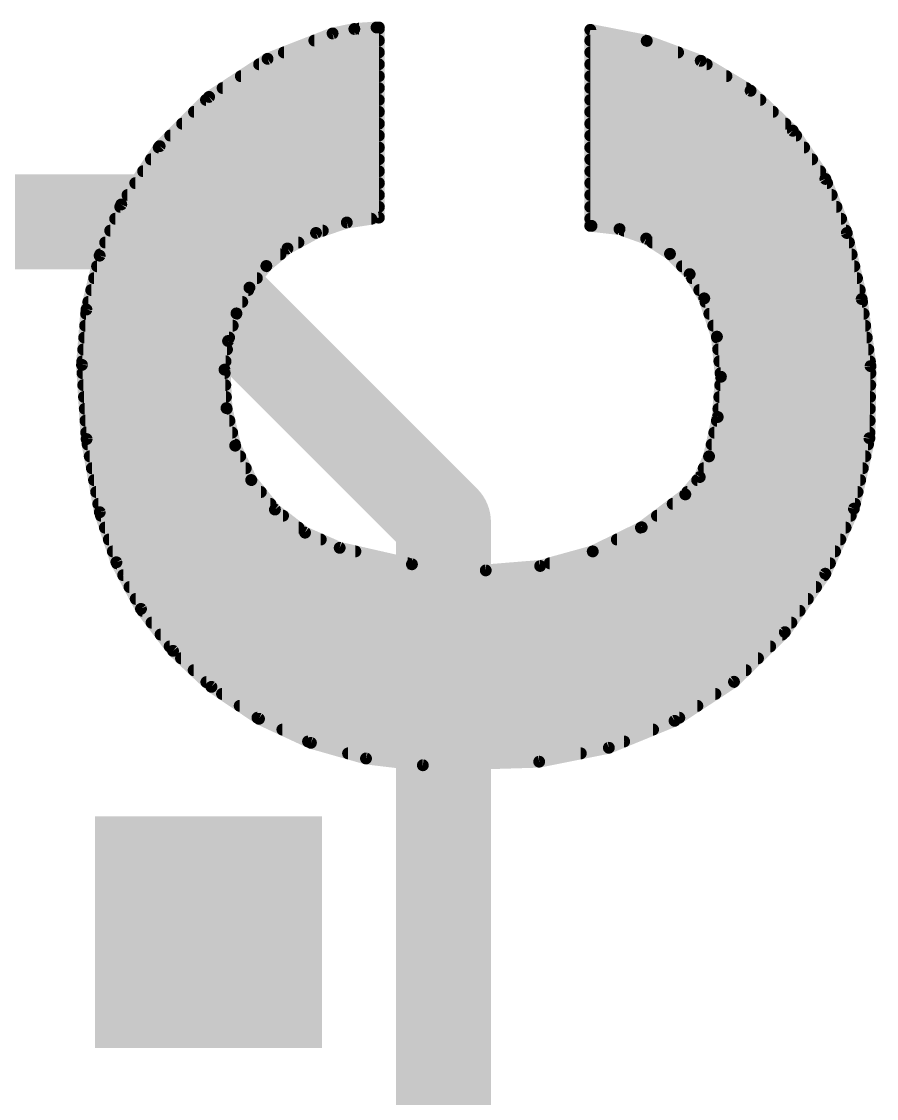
# Model space of a CAD drawing. Extents: x -3.8 to 20.4, y -39.4 to 28.1.
# Drawn here: x 12.218 to 14.046, y 17.906 to 20.208 of the extents above; entities that cross this region are included whole.
import ezdxf

# ---------------------------------------------------------------- set-up
doc = ezdxf.new("R2010")
doc.units = 0
doc.layers.add('1', color=12, linetype='CONTINUOUS')
doc.layers.add('22', color=40, linetype='CONTINUOUS')

# ---------------------------------------------------------------- blocks, each defined once
blk = doc.blocks.new('RECT')
blk.add_solid([(-0.5, -0.5), (0.5, -0.5), (-0.5, 0.5), (0.5, 0.5)])

msp = doc.modelspace()

# ---------------------------------------------------------------- linework, layer by layer
at = {"layer": '1', "const_width": 0.2032}
for points in [[(12.478, 19.78), (11.26, 19.78)], [(12.827, 19.431), (12.478, 19.78)], [(12.954, 19.304), (12.827, 19.431)], [(13.12, 19.138), (12.954, 19.304)], [(13.12, 15.24), (13.12, 19.138)]]:
    msp.add_lwpolyline(points, dxfattribs=at)
at = {"layer": '1', "const_width": 0.1016}
for points in [[(12.5139, 19.8159, 1), (12.4421, 19.7441)], [(12.478, 19.7292, 1), (12.478, 19.8308)], [(12.8629, 19.4669, 1), (12.7911, 19.3951)], [(12.7911, 19.3951, 1), (12.8629, 19.4669)], [(12.9899, 19.3399, 1), (12.9181, 19.2681)], [(12.9181, 19.2681, 1), (12.9899, 19.3399)], [(13.1708, 19.138, 1), (13.0692, 19.138)], [(13.0841, 19.1021, 1), (13.1559, 19.1739)]]:
    msp.add_lwpolyline(points, format="xyb", dxfattribs=at)
at = {"layer": '22', "const_width": 0.0254}
for points in [[(12.8829, 20.1828), (12.7438, 20.1286)], [(12.9295, 20.1923), (12.8829, 20.1828)], [(12.9769, 20.1955), (12.9295, 20.1923)], [(12.9397, 20.193), (12.9819, 20.193)], [(12.9819, 20.1955), (12.9769, 20.1955)], [(12.9819, 19.7891), (12.9819, 20.1955)], [(13.4341, 20.1905), (13.4341, 19.7714)], [(13.5548, 20.1669), (13.4341, 20.1905)], [(12.8439, 20.1676), (12.9819, 20.1676)], [(13.4341, 20.1676), (13.551, 20.1676)], [(13.6703, 20.1244), (13.5548, 20.1669)], [(12.7787, 20.1422), (12.9819, 20.1422)], [(13.4341, 20.1422), (13.6219, 20.1422)], [(12.7438, 20.1286), (12.6187, 20.0471)], [(12.7257, 20.1168), (12.9819, 20.1168)], [(13.4341, 20.1168), (13.683, 20.1168)], [(13.777, 20.0604), (13.6703, 20.1244)], [(12.6867, 20.0914), (12.9819, 20.0914)], [(13.4341, 20.0914), (13.7253, 20.0914)], [(12.6477, 20.066), (12.9819, 20.066)], [(13.4341, 20.066), (13.7676, 20.066)], [(12.6187, 20.0471), (12.5129, 19.9418)], [(13.8673, 19.9748), (13.777, 20.0604)], [(12.6121, 20.0406), (12.9819, 20.0406)], [(13.4341, 20.0406), (13.7978, 20.0406)], [(12.5866, 20.0152), (12.9819, 20.0152)], [(13.4341, 20.0152), (13.8246, 20.0152)], [(12.5611, 19.9898), (12.9819, 19.9898)], [(13.4341, 19.9898), (13.8514, 19.9898)], [(13.9369, 19.8718), (13.8673, 19.9748)], [(12.5356, 19.9644), (12.9819, 19.9644)], [(13.4341, 19.9644), (13.8743, 19.9644)], [(12.5129, 19.9418), (12.4308, 19.8171)], [(12.511, 19.939), (12.9819, 19.939)], [(13.4341, 19.939), (13.8915, 19.939)], [(12.4943, 19.9136), (12.9819, 19.9136)], [(13.4341, 19.9136), (13.9086, 19.9136)], [(12.4776, 19.8882), (12.9819, 19.8882)], [(13.4341, 19.8882), (13.9258, 19.8882)], [(12.4609, 19.8628), (12.9819, 19.8628)], [(13.4341, 19.8628), (13.9405, 19.8628)], [(13.9827, 19.7561), (13.9369, 19.8718)], [(12.4442, 19.8374), (12.9819, 19.8374)], [(13.4341, 19.8374), (13.9505, 19.8374)], [(12.4308, 19.8171), (12.3847, 19.7078)], [(12.4287, 19.812), (12.9819, 19.812)], [(13.4341, 19.812), (13.9606, 19.812)], [(12.9132, 19.7785), (12.9819, 19.7891)], [(12.4179, 19.7866), (12.9656, 19.7866)], [(12.8474, 19.7563), (12.9132, 19.7785)], [(13.4341, 19.7866), (13.9706, 19.7866)], [(13.4341, 19.7714), (13.4366, 19.7714)], [(13.4366, 19.7714), (13.4967, 19.7645)], [(12.4072, 19.7612), (12.8619, 19.7612)], [(12.7864, 19.7231), (12.8474, 19.7563)], [(13.4967, 19.7645), (13.5536, 19.7442)], [(13.506, 19.7612), (13.9807, 19.7612)], [(13.5536, 19.7442), (13.6045, 19.7115)], [(14.0146, 19.615), (13.9827, 19.7561)], [(12.3965, 19.7358), (12.8097, 19.7358)], [(12.7412, 19.6856), (12.7864, 19.7231)], [(13.5667, 19.7358), (13.9873, 19.7358)], [(12.3847, 19.7078), (12.3564, 19.5925)], [(12.3858, 19.7104), (12.7711, 19.7104)], [(13.6045, 19.7115), (13.6467, 19.6682)], [(13.6056, 19.7104), (13.993, 19.7104)], [(12.3791, 19.685), (12.7407, 19.685)], [(12.7051, 19.6393), (12.7412, 19.6856)], [(13.6303, 19.685), (13.9988, 19.685)], [(12.3729, 19.6596), (12.7209, 19.6596)], [(13.6467, 19.6682), (13.6779, 19.6164)], [(13.6518, 19.6596), (14.0045, 19.6596)], [(12.3667, 19.6342), (12.7025, 19.6342)], [(12.6772, 19.5843), (12.7051, 19.6393)], [(13.6672, 19.6342), (14.0103, 19.6342)], [(12.3604, 19.6088), (12.6897, 19.6088)], [(13.6779, 19.6164), (13.7049, 19.5346)], [(13.6804, 19.6088), (14.0154, 19.6088)], [(14.0335, 19.4716), (14.0146, 19.615)], [(12.3564, 19.5925), (12.3469, 19.4742)], [(12.3557, 19.5834), (12.677, 19.5834)], [(12.6593, 19.5252), (12.6772, 19.5843)], [(13.6888, 19.5834), (14.0188, 19.5834)], [(12.3537, 19.558), (12.6692, 19.558)], [(13.6972, 19.558), (14.0221, 19.558)], [(12.3516, 19.5326), (12.6615, 19.5326)], [(12.6517, 19.464), (12.6593, 19.5252)], [(13.7049, 19.5346), (13.7135, 19.4488)], [(13.7051, 19.5326), (14.0255, 19.5326)], [(12.3496, 19.5072), (12.657, 19.5072)], [(13.7077, 19.5072), (14.0288, 19.5072)], [(12.3469, 19.4742), (12.3568, 19.3156)], [(12.3475, 19.4818), (12.6539, 19.4818)], [(13.7102, 19.4818), (14.0322, 19.4818)], [(14.0311, 19.3174), (14.0335, 19.4716)], [(12.348, 19.4564), (12.6521, 19.4564)], [(12.656, 19.3817), (12.6517, 19.464)], [(13.7135, 19.4488), (13.7067, 19.3628)], [(13.7127, 19.4564), (14.0333, 19.4564)], [(12.3496, 19.431), (12.6534, 19.431)], [(13.7121, 19.431), (14.0329, 19.431)], [(12.3512, 19.4056), (12.6547, 19.4056)], [(13.7101, 19.4056), (14.0325, 19.4056)], [(12.3528, 19.3802), (12.6563, 19.3802)], [(12.6746, 19.3015), (12.656, 19.3817)], [(13.7081, 19.3802), (14.0321, 19.3802)], [(12.3543, 19.3548), (12.6622, 19.3548)], [(13.7067, 19.3628), (13.6881, 19.2786)], [(13.7049, 19.3548), (14.0317, 19.3548)], [(12.3559, 19.3294), (12.6681, 19.3294)], [(13.6993, 19.3294), (14.0313, 19.3294)], [(12.3568, 19.3156), (12.385, 19.1592)], [(13.9979, 19.1668), (14.0311, 19.3174)], [(12.3589, 19.304), (12.674, 19.304)], [(12.7089, 19.2281), (12.6746, 19.3015)], [(13.6937, 19.304), (14.0282, 19.304)], [(12.3635, 19.2786), (12.6853, 19.2786)], [(13.6881, 19.2786), (13.6683, 19.2345)], [(13.6881, 19.2786), (14.0226, 19.2786)], [(12.368, 19.2532), (12.6971, 19.2532)], [(13.6767, 19.2532), (14.017, 19.2532)], [(12.3726, 19.2278), (12.7091, 19.2278)], [(12.7596, 19.1649), (12.7089, 19.2281)], [(13.6683, 19.2345), (13.6373, 19.1973)], [(13.6627, 19.2278), (14.0114, 19.2278)], [(12.3772, 19.2024), (12.7295, 19.2024)], [(13.6373, 19.1973), (13.5441, 19.127)], [(13.6416, 19.2024), (14.0058, 19.2024)], [(12.3818, 19.177), (12.7499, 19.177)], [(13.6104, 19.177), (14.0002, 19.177)], [(13.9368, 19.0277), (13.9979, 19.1668)], [(12.385, 19.1592), (12.4204, 19.0522)], [(12.3875, 19.1516), (12.7769, 19.1516)], [(12.8239, 19.1156), (12.7596, 19.1649)], [(13.5767, 19.1516), (13.9912, 19.1516)], [(12.3959, 19.1262), (12.8101, 19.1262)], [(13.5441, 19.127), (13.4394, 19.0754)], [(13.5424, 19.1262), (13.9801, 19.1262)], [(12.4043, 19.1008), (12.8576, 19.1008)], [(12.8981, 19.083), (12.8239, 19.1156)], [(13.4909, 19.1008), (13.9689, 19.1008)], [(12.4128, 19.0754), (12.9316, 19.0754)], [(13.0526, 19.0479), (12.8981, 19.083)], [(13.4394, 19.0754), (13.3269, 19.0443)], [(13.4393, 19.0754), (13.9577, 19.0754)], [(12.4204, 19.0522), (12.4731, 18.9525)], [(12.4216, 19.05), (13.0434, 19.05)], [(13.2105, 19.0348), (13.0526, 19.0479)], [(13.3269, 19.0443), (13.2105, 19.0348)], [(13.3474, 19.05), (13.9466, 19.05)], [(12.435, 19.0246), (13.9346, 19.0246)], [(13.8502, 18.9028), (13.9368, 19.0277)], [(12.4484, 18.9992), (13.917, 18.9992)], [(12.4618, 18.9738), (13.8994, 18.9738)], [(12.4731, 18.9525), (12.5415, 18.8629)], [(12.4762, 18.9484), (13.8818, 18.9484)], [(12.4956, 18.923), (13.8642, 18.923)], [(12.515, 18.8976), (13.8449, 18.8976)], [(13.7414, 18.7967), (13.8502, 18.9028)], [(12.5344, 18.8722), (13.8189, 18.8722)], [(12.5415, 18.8629), (12.6238, 18.7858)], [(12.5587, 18.8468), (13.7928, 18.8468)], [(12.5858, 18.8214), (13.7668, 18.8214)], [(12.6129, 18.796), (13.7404, 18.796)], [(12.6238, 18.7858), (12.7255, 18.7176)], [(13.6144, 18.7133), (13.7414, 18.7967)], [(12.6464, 18.7706), (13.7017, 18.7706)], [(12.6843, 18.7452), (13.6631, 18.7452)], [(12.7222, 18.7198), (13.6244, 18.7198)], [(12.7255, 18.7176), (12.8366, 18.6661)], [(13.4738, 18.6556), (13.6144, 18.7133)], [(12.7755, 18.6944), (13.5684, 18.6944)], [(12.8304, 18.669), (13.5065, 18.669)], [(12.8366, 18.6661), (12.9543, 18.6327)], [(12.916, 18.6436), (13.4138, 18.6436)], [(13.3248, 18.6258), (13.4738, 18.6556)], [(12.9543, 18.6327), (13.0759, 18.6182)], [(13.0759, 18.6182), (13.3248, 18.6258)]]:
    msp.add_lwpolyline(points, dxfattribs=at)
at = {"layer": '22', "const_width": 0.0127}
for points in [[(12.8816, 20.189, 1), (12.8842, 20.1766)], [(12.8852, 20.1769, 1), (12.8806, 20.1887)], [(12.929, 20.1986, 1), (12.9299, 20.186)], [(12.9307, 20.1861, 1), (12.9282, 20.1985)], [(12.9397, 20.1994, 1), (12.9397, 20.1867)], [(12.9769, 20.2019, 1), (12.9769, 20.1892)], [(12.9883, 20.1955, 1), (12.9756, 20.1955)], [(12.9773, 20.1892, 1), (12.9765, 20.2018)], [(12.9819, 20.1892, 1), (12.9819, 20.2019)], [(12.9819, 20.1867, 1), (12.9819, 20.1994)], [(13.4405, 20.1905, 1), (13.4278, 20.1905)], [(13.4353, 20.1967, 1), (13.4329, 20.1843)], [(12.8439, 20.174, 1), (12.8439, 20.1612)], [(12.9819, 20.1612, 1), (12.9819, 20.174)], [(13.4341, 20.174, 1), (13.4341, 20.1612)], [(13.557, 20.1728, 1), (13.5526, 20.1609)], [(13.551, 20.1612, 1), (13.551, 20.174)], [(13.5536, 20.1606, 1), (13.5561, 20.1731)], [(12.7787, 20.1486, 1), (12.7787, 20.1359)], [(12.9819, 20.1359, 1), (12.9819, 20.1486)], [(13.4341, 20.1486, 1), (13.4341, 20.1359)], [(13.6219, 20.1359, 1), (13.6219, 20.1486)], [(12.7257, 20.1232, 1), (12.7257, 20.1105)], [(12.7415, 20.1345, 1), (12.7461, 20.1227)], [(12.7473, 20.1233, 1), (12.7403, 20.1339)], [(12.9819, 20.1105, 1), (12.9819, 20.1232)], [(13.4341, 20.1232, 1), (13.4341, 20.1105)], [(13.6736, 20.1298, 1), (13.667, 20.119)], [(13.6681, 20.1184, 1), (13.6725, 20.1304)], [(13.683, 20.1105, 1), (13.683, 20.1232)], [(12.6867, 20.0978, 1), (12.6867, 20.085)], [(12.9819, 20.085, 1), (12.9819, 20.0978)], [(13.4341, 20.0978, 1), (13.4341, 20.085)], [(13.7253, 20.085, 1), (13.7253, 20.0978)], [(12.6477, 20.0724, 1), (12.6477, 20.0597)], [(12.9819, 20.0597, 1), (12.9819, 20.0724)], [(13.4341, 20.0724, 1), (13.4341, 20.0597)], [(13.7676, 20.0597, 1), (13.7676, 20.0724)], [(12.6152, 20.0524, 1), (12.6222, 20.0418)], [(12.6232, 20.0426, 1), (12.6142, 20.0516)], [(13.7813, 20.065, 1), (13.7726, 20.0558)], [(13.7737, 20.0549, 1), (13.7802, 20.0658)], [(12.6121, 20.047, 1), (12.6121, 20.0343)], [(12.9819, 20.0343, 1), (12.9819, 20.047)], [(13.4341, 20.047, 1), (13.4341, 20.0343)], [(13.7978, 20.0343, 1), (13.7978, 20.047)], [(12.5866, 20.0216, 1), (12.5866, 20.0088)], [(12.9819, 20.0088, 1), (12.9819, 20.0216)], [(13.4341, 20.0216, 1), (13.4341, 20.0088)], [(13.8246, 20.0088, 1), (13.8246, 20.0216)], [(12.5611, 19.9962, 1), (12.5611, 19.9835)], [(12.9819, 19.9835, 1), (12.9819, 19.9962)], [(13.4341, 19.9962, 1), (13.4341, 19.9835)], [(13.8514, 19.9835, 1), (13.8514, 19.9962)], [(13.8725, 19.9784, 1), (13.862, 19.9713)], [(13.8629, 19.9702, 1), (13.8716, 19.9794)], [(12.5356, 19.9708, 1), (12.5356, 19.9581)], [(12.9819, 19.9581, 1), (12.9819, 19.9708)], [(13.4341, 19.9708, 1), (13.4341, 19.9581)], [(13.8743, 19.9581, 1), (13.8743, 19.9708)], [(12.511, 19.9454, 1), (12.511, 19.9326)], [(12.5084, 19.9463, 1), (12.5174, 19.9373)], [(12.5182, 19.9383, 1), (12.5076, 19.9453)], [(12.9819, 19.9326, 1), (12.9819, 19.9454)], [(13.4341, 19.9454, 1), (13.4341, 19.9326)], [(13.8915, 19.9326, 1), (13.8915, 19.9454)], [(12.4943, 19.92, 1), (12.4943, 19.9073)], [(12.9819, 19.9073, 1), (12.9819, 19.92)], [(13.4341, 19.92, 1), (13.4341, 19.9073)], [(13.9086, 19.9073, 1), (13.9086, 19.92)], [(12.4776, 19.8946, 1), (12.4776, 19.8819)], [(12.9819, 19.8819, 1), (12.9819, 19.8946)], [(13.4341, 19.8946, 1), (13.4341, 19.8819)], [(13.9258, 19.8819, 1), (13.9258, 19.8946)], [(12.4609, 19.8692, 1), (12.4609, 19.8564)], [(12.9819, 19.8564, 1), (12.9819, 19.8692)], [(13.4341, 19.8692, 1), (13.4341, 19.8564)], [(13.9428, 19.8741, 1), (13.931, 19.8694)], [(13.9317, 19.8682, 1), (13.9422, 19.8753)], [(13.9405, 19.8564, 1), (13.9405, 19.8692)], [(12.4442, 19.8438, 1), (12.4442, 19.8311)], [(12.9819, 19.8311, 1), (12.9819, 19.8438)], [(13.4341, 19.8438, 1), (13.4341, 19.8311)], [(13.9505, 19.8311, 1), (13.9505, 19.8438)], [(12.4287, 19.8184, 1), (12.4287, 19.8056)], [(12.4255, 19.8206, 1), (12.4361, 19.8136)], [(12.4367, 19.8146, 1), (12.4249, 19.8196)], [(12.9819, 19.8056, 1), (12.9819, 19.8184)], [(13.4341, 19.8184, 1), (13.4341, 19.8056)], [(13.9606, 19.8056, 1), (13.9606, 19.8184)], [(12.9829, 19.7828, 1), (12.9809, 19.7954)], [(12.4179, 19.793, 1), (12.4179, 19.7802)], [(12.9123, 19.7848, 1), (12.9142, 19.7723)], [(12.9153, 19.7725, 1), (12.9112, 19.7846)], [(12.9656, 19.7802, 1), (12.9656, 19.793)], [(12.9756, 19.7891, 1), (12.9883, 19.7891)], [(13.4341, 19.793, 1), (13.4341, 19.7802)], [(13.4341, 19.7778, 1), (13.4341, 19.765)], [(13.4373, 19.7777, 1), (13.4359, 19.7651)], [(13.4366, 19.765, 1), (13.4366, 19.7778)], [(13.9706, 19.7802, 1), (13.9706, 19.793)], [(12.4072, 19.7676, 1), (12.4072, 19.7549)], [(12.8454, 19.7623, 1), (12.8494, 19.7503)], [(12.8504, 19.7507, 1), (12.8444, 19.7619)], [(12.8619, 19.7549, 1), (12.8619, 19.7676)], [(13.4278, 19.7714, 1), (13.4405, 19.7714)], [(13.4988, 19.7705, 1), (13.4945, 19.7585)], [(13.496, 19.7582, 1), (13.4974, 19.7708)], [(13.506, 19.7676, 1), (13.506, 19.7549)], [(13.5571, 19.7496, 1), (13.5502, 19.7389)], [(13.5515, 19.7382, 1), (13.5558, 19.7502)], [(13.9889, 19.7575, 1), (13.9765, 19.7547)], [(13.9768, 19.7538, 1), (13.9886, 19.7584)], [(13.9807, 19.7549, 1), (13.9807, 19.7676)], [(12.3965, 19.7422, 1), (12.3965, 19.7294)], [(12.7834, 19.7287, 1), (12.7894, 19.7175)], [(12.7905, 19.7182, 1), (12.7823, 19.728)], [(12.8097, 19.7294, 1), (12.8097, 19.7422)], [(13.5667, 19.7422, 1), (13.5667, 19.7294)], [(13.9873, 19.7294, 1), (13.9873, 19.7422)], [(12.3788, 19.7102, 1), (12.3905, 19.7053)], [(12.3908, 19.7063, 1), (12.3785, 19.7093)], [(12.3858, 19.7168, 1), (12.3858, 19.704)], [(12.7711, 19.704, 1), (12.7711, 19.7168)], [(13.6091, 19.716, 1), (13.6, 19.7071)], [(13.6056, 19.7168, 1), (13.6056, 19.704)], [(13.6011, 19.7062, 1), (13.6079, 19.7169)], [(13.993, 19.704, 1), (13.993, 19.7168)], [(12.3791, 19.6914, 1), (12.3791, 19.6787)], [(12.7372, 19.6905, 1), (12.7453, 19.6807)], [(12.7462, 19.6817, 1), (12.7362, 19.6895)], [(12.7407, 19.6787, 1), (12.7407, 19.6914)], [(13.6303, 19.6914, 1), (13.6303, 19.6787)], [(13.9988, 19.6787, 1), (13.9988, 19.6914)], [(12.3729, 19.666, 1), (12.3729, 19.6532)], [(12.7209, 19.6532, 1), (12.7209, 19.666)], [(13.6521, 19.6715, 1), (13.6412, 19.6649)], [(13.6421, 19.6638, 1), (13.6512, 19.6726)], [(13.6518, 19.666, 1), (13.6518, 19.6532)], [(14.0045, 19.6532, 1), (14.0045, 19.666)], [(12.3667, 19.6406, 1), (12.3667, 19.6278)], [(12.7001, 19.6432, 1), (12.7101, 19.6354)], [(12.7108, 19.6364, 1), (12.6994, 19.6422)], [(12.7025, 19.6278, 1), (12.7025, 19.6406)], [(13.6672, 19.6406, 1), (13.6672, 19.6278)], [(14.0103, 19.6278, 1), (14.0103, 19.6406)], [(12.3604, 19.6152, 1), (12.3604, 19.6025)], [(12.6897, 19.6025, 1), (12.6897, 19.6152)], [(13.6839, 19.6184, 1), (13.6719, 19.6144)], [(13.6725, 19.6131, 1), (13.6833, 19.6197)], [(13.6804, 19.6152, 1), (13.6804, 19.6025)], [(14.0209, 19.6158, 1), (14.0083, 19.6142)], [(14.0084, 19.6136, 1), (14.0208, 19.6164)], [(14.0154, 19.6025, 1), (14.0154, 19.6152)], [(12.3557, 19.5898, 1), (12.3557, 19.577)], [(12.3628, 19.592, 1), (12.3501, 19.593)], [(12.3503, 19.594, 1), (12.3626, 19.591)], [(12.6833, 19.5824, 1), (12.6712, 19.5861)], [(12.677, 19.577, 1), (12.677, 19.5898)], [(13.6888, 19.5898, 1), (13.6888, 19.577)], [(14.0188, 19.577, 1), (14.0188, 19.5898)], [(12.6716, 19.5871, 1), (12.6829, 19.5814)], [(12.3537, 19.5644, 1), (12.3537, 19.5516)], [(12.6692, 19.5516, 1), (12.6692, 19.5644)], [(13.6972, 19.5644, 1), (13.6972, 19.5516)], [(14.0221, 19.5516, 1), (14.0221, 19.5644)], [(12.3516, 19.539, 1), (12.3516, 19.5263)], [(12.6532, 19.5271, 1), (12.6653, 19.5234)], [(12.6656, 19.5245, 1), (12.653, 19.526)], [(12.6615, 19.5263, 1), (12.6615, 19.539)], [(13.7112, 19.5352, 1), (13.6986, 19.5339)], [(13.7051, 19.539, 1), (13.7051, 19.5263)], [(13.6989, 19.5326, 1), (13.711, 19.5366)], [(14.0255, 19.5263, 1), (14.0255, 19.539)], [(12.3496, 19.5136, 1), (12.3496, 19.5008)], [(12.657, 19.5008, 1), (12.657, 19.5136)], [(13.7077, 19.5136, 1), (13.7077, 19.5008)], [(14.0288, 19.5008, 1), (14.0288, 19.5136)], [(12.3532, 19.4746, 1), (12.3406, 19.4738)], [(12.3406, 19.4747, 1), (12.3532, 19.4737)], [(12.3475, 19.4882, 1), (12.3475, 19.4754)], [(12.6539, 19.4754, 1), (12.6539, 19.4882)], [(13.7102, 19.4882, 1), (13.7102, 19.4754)], [(14.0398, 19.4715, 1), (14.0272, 19.4717)], [(14.0272, 19.4708, 1), (14.0398, 19.4724)], [(14.0322, 19.4754, 1), (14.0322, 19.4882)], [(12.348, 19.4628, 1), (12.348, 19.4501)], [(12.658, 19.4643, 1), (12.6454, 19.4637)], [(12.6454, 19.4648, 1), (12.658, 19.4632)], [(12.6521, 19.4501, 1), (12.6521, 19.4628)], [(13.7127, 19.4628, 1), (13.7127, 19.4501)], [(13.7198, 19.4483, 1), (13.7072, 19.4493)], [(13.7072, 19.4482, 1), (13.7198, 19.4494)], [(14.0333, 19.4501, 1), (14.0333, 19.4628)], [(12.3496, 19.4374, 1), (12.3496, 19.4246)], [(12.6534, 19.4246, 1), (12.6534, 19.4374)], [(13.7121, 19.4374, 1), (13.7121, 19.4246)], [(14.0329, 19.4246, 1), (14.0329, 19.4374)], [(12.3512, 19.412, 1), (12.3512, 19.3992)], [(12.6547, 19.3992, 1), (12.6547, 19.412)], [(13.7101, 19.412, 1), (13.7101, 19.3992)], [(14.0325, 19.3992, 1), (14.0325, 19.412)], [(12.3528, 19.3866, 1), (12.3528, 19.3739)], [(12.6621, 19.3832, 1), (12.6498, 19.3803)], [(12.6496, 19.3814, 1), (12.6623, 19.3821)], [(12.6563, 19.3739, 1), (12.6563, 19.3866)], [(13.7081, 19.3866, 1), (13.7081, 19.3739)], [(14.0321, 19.3739, 1), (14.0321, 19.3866)], [(12.3543, 19.3612, 1), (12.3543, 19.3484)], [(12.6622, 19.3484, 1), (12.6622, 19.3612)], [(13.7049, 19.3612, 1), (13.7049, 19.3484)], [(13.7003, 19.3633, 1), (13.713, 19.3623)], [(13.7129, 19.3615, 1), (13.7005, 19.3642)], [(14.0317, 19.3484, 1), (14.0317, 19.3612)], [(12.3559, 19.3358, 1), (12.3559, 19.323)], [(12.6681, 19.323, 1), (12.6681, 19.3358)], [(13.6993, 19.3358, 1), (13.6993, 19.323)], [(14.0313, 19.323, 1), (14.0313, 19.3358)], [(12.363, 19.3167, 1), (12.3505, 19.3145)], [(12.3504, 19.3152, 1), (12.3631, 19.316)], [(14.0248, 19.3175, 1), (14.0375, 19.3173)], [(14.0373, 19.316, 1), (14.0249, 19.3188)], [(12.3589, 19.3104, 1), (12.3589, 19.2977)], [(12.6804, 19.3042, 1), (12.6688, 19.2988)], [(12.6684, 19.3001, 1), (12.6808, 19.3029)], [(12.674, 19.2977, 1), (12.674, 19.3104)], [(13.6937, 19.3104, 1), (13.6937, 19.2977)], [(14.0282, 19.2977, 1), (14.0282, 19.3104)], [(12.3635, 19.285, 1), (12.3635, 19.2722)], [(12.6853, 19.2722, 1), (12.6853, 19.285)], [(13.6881, 19.285, 1), (13.6881, 19.2722)], [(13.6819, 19.28, 1), (13.6943, 19.2772)], [(13.6939, 19.276, 1), (13.6823, 19.2812)], [(14.0226, 19.2722, 1), (14.0226, 19.285)], [(12.368, 19.2596, 1), (12.368, 19.2468)], [(12.6971, 19.2468, 1), (12.6971, 19.2596)], [(13.6767, 19.2596, 1), (13.6767, 19.2468)], [(14.017, 19.2468, 1), (14.017, 19.2596)], [(12.3726, 19.2342, 1), (12.3726, 19.2215)], [(12.7138, 19.232, 1), (12.7039, 19.2241)], [(12.7031, 19.2254, 1), (12.7146, 19.2307)], [(12.7091, 19.2215, 1), (12.7091, 19.2342)], [(13.6627, 19.2342, 1), (13.6627, 19.2215)], [(13.6625, 19.2371, 1), (13.6741, 19.2319)], [(13.6731, 19.2304, 1), (13.6634, 19.2385)], [(14.0114, 19.2215, 1), (14.0114, 19.2342)], [(12.3772, 19.2088, 1), (12.3772, 19.196)], [(12.7295, 19.196, 1), (12.7295, 19.2088)], [(13.6324, 19.2014, 1), (13.6422, 19.1932)], [(13.6411, 19.1922, 1), (13.6335, 19.2024)], [(13.6416, 19.2088, 1), (13.6416, 19.196)], [(14.0058, 19.196, 1), (14.0058, 19.2088)], [(12.3818, 19.1834, 1), (12.3818, 19.1706)], [(12.7499, 19.1706, 1), (12.7499, 19.1834)], [(13.6104, 19.1834, 1), (13.6104, 19.1706)], [(14.0037, 19.1642, 1), (13.9921, 19.1694)], [(14.0002, 19.1706, 1), (14.0002, 19.1834)], [(12.391, 19.1612, 1), (12.379, 19.1572)], [(12.3788, 19.1581, 1), (12.3912, 19.1603)], [(12.3875, 19.158, 1), (12.3875, 19.1453)], [(12.7635, 19.1699, 1), (12.7557, 19.1598)], [(12.7546, 19.1609, 1), (12.7645, 19.1689)], [(12.7769, 19.1453, 1), (12.7769, 19.158)], [(13.5767, 19.158, 1), (13.5767, 19.1453)], [(13.9912, 19.1453, 1), (13.9912, 19.158)], [(13.9917, 19.1682, 1), (14.0041, 19.1654)], [(12.3959, 19.1326, 1), (12.3959, 19.1198)], [(12.8101, 19.1198, 1), (12.8101, 19.1326)], [(13.5424, 19.1326, 1), (13.5424, 19.1198)], [(13.5403, 19.1321, 1), (13.5479, 19.1219)], [(13.5469, 19.1213, 1), (13.5413, 19.1327)], [(13.9801, 19.1198, 1), (13.9801, 19.1326)], [(12.4043, 19.1072, 1), (12.4043, 19.0944)], [(12.8265, 19.1214, 1), (12.8214, 19.1098)], [(12.82, 19.1105, 1), (12.8278, 19.1206)], [(12.8576, 19.0944, 1), (12.8576, 19.1072)], [(13.4909, 19.1072, 1), (13.4909, 19.0944)], [(13.9689, 19.0944, 1), (13.9689, 19.1072)], [(12.4128, 19.0818, 1), (12.4128, 19.0691)], [(12.8995, 19.0892, 1), (12.8967, 19.0768)], [(12.8955, 19.0772, 1), (12.9007, 19.0888)], [(12.9316, 19.0691, 1), (12.9316, 19.0818)], [(13.4393, 19.0818, 1), (13.4393, 19.0691)], [(13.4366, 19.0811, 1), (13.4422, 19.0697)], [(13.4411, 19.0693, 1), (13.4377, 19.0815)], [(13.9577, 19.0691, 1), (13.9577, 19.0818)], [(12.4261, 19.0551, 1), (12.4148, 19.0492)], [(12.4144, 19.0502, 1), (12.4265, 19.0542)], [(12.4216, 19.0564, 1), (12.4216, 19.0436)], [(13.0434, 19.0436, 1), (13.0434, 19.0564)], [(13.0531, 19.0542, 1), (13.0521, 19.0416)], [(13.0512, 19.0417, 1), (13.054, 19.0541)], [(13.21, 19.0411, 1), (13.211, 19.0285)], [(13.21, 19.0285, 1), (13.211, 19.0411)], [(13.3252, 19.0504, 1), (13.3285, 19.0382)], [(13.3274, 19.038, 1), (13.3263, 19.0506)], [(13.3474, 19.0564, 1), (13.3474, 19.0436)], [(13.9466, 19.0436, 1), (13.9466, 19.0564)], [(12.435, 19.031, 1), (12.435, 19.0182)], [(13.9309, 19.0302, 1), (13.9426, 19.0251)], [(13.942, 19.0241, 1), (13.9315, 19.0313)], [(13.9346, 19.0182, 1), (13.9346, 19.031)], [(12.4484, 19.0056, 1), (12.4484, 18.9929)], [(13.917, 18.9929, 1), (13.917, 19.0056)], [(12.4618, 18.9802, 1), (12.4618, 18.9674)], [(13.8994, 18.9674, 1), (13.8994, 18.9802)], [(12.4781, 18.9563, 1), (12.468, 18.9486)], [(12.4675, 18.9495, 1), (12.4787, 18.9554)], [(12.4762, 18.9548, 1), (12.4762, 18.942)], [(13.8818, 18.942, 1), (13.8818, 18.9548)], [(12.4956, 18.9294, 1), (12.4956, 18.9167)], [(13.8642, 18.9167, 1), (13.8642, 18.9294)], [(12.515, 18.904, 1), (12.515, 18.8912)], [(13.845, 18.9064, 1), (13.8554, 18.8992)], [(13.8449, 18.8912, 1), (13.8449, 18.904)], [(13.8546, 18.8982, 1), (13.8458, 18.9073)], [(12.5344, 18.8786, 1), (12.5344, 18.8658)], [(13.8189, 18.8658, 1), (13.8189, 18.8786)], [(12.5458, 18.8675, 1), (12.5372, 18.8582)], [(12.5365, 18.859, 1), (12.5466, 18.8667)], [(12.5587, 18.8532, 1), (12.5587, 18.8405)], [(13.7928, 18.8405, 1), (13.7928, 18.8532)], [(12.5858, 18.8278, 1), (12.5858, 18.815)], [(13.7668, 18.815, 1), (13.7668, 18.8278)], [(12.6129, 18.8024, 1), (12.6129, 18.7896)], [(12.6273, 18.7911, 1), (12.6203, 18.7805)], [(12.6195, 18.7812, 1), (12.6281, 18.7904)], [(13.737, 18.8012, 1), (13.7459, 18.7921)], [(13.7449, 18.7914, 1), (13.7379, 18.802)], [(13.7404, 18.7896, 1), (13.7404, 18.8024)], [(12.6464, 18.777, 1), (12.6464, 18.7643)], [(13.7017, 18.7643, 1), (13.7017, 18.777)], [(12.6843, 18.7516, 1), (12.6843, 18.7388)], [(13.6631, 18.7388, 1), (13.6631, 18.7516)], [(12.7222, 18.7262, 1), (12.7222, 18.7134)], [(12.7281, 18.7233, 1), (12.7228, 18.7118)], [(12.7219, 18.7123, 1), (12.729, 18.7229)], [(13.6109, 18.7186, 1), (13.6179, 18.7079)], [(13.6168, 18.7074, 1), (13.612, 18.7191)], [(13.6244, 18.7134, 1), (13.6244, 18.7262)], [(12.7755, 18.7008, 1), (12.7755, 18.6881)], [(13.5684, 18.6881, 1), (13.5684, 18.7008)], [(12.8304, 18.6754, 1), (12.8304, 18.6626)], [(12.8383, 18.6722, 1), (12.8348, 18.66)], [(12.8339, 18.6604, 1), (12.8392, 18.6719)], [(13.5065, 18.6626, 1), (13.5065, 18.6754)], [(12.916, 18.65, 1), (12.916, 18.6372)], [(13.4138, 18.6372, 1), (13.4138, 18.65)], [(13.4714, 18.6615, 1), (13.4762, 18.6497)], [(13.4751, 18.6494, 1), (13.4726, 18.6618)], [(12.9551, 18.639, 1), (12.9536, 18.6264)], [(12.9526, 18.6266, 1), (12.9561, 18.6388)], [(13.0757, 18.6245, 1), (13.0761, 18.6119)], [(13.0751, 18.6119, 1), (13.0767, 18.6245)], [(13.3236, 18.632, 1), (13.326, 18.6196)], [(13.325, 18.6195, 1), (13.3246, 18.6321)]]:
    msp.add_lwpolyline(points, format="xyb", dxfattribs=at)

# ---------------------------------------------------------------- block references
at = {"layer": '22', "xscale": 0.4953, "yscale": 0.4851, "rotation": 90}
msp.add_blockref('RECT', (12.6174, 18.2614), dxfattribs=at)

doc.saveas('drawing.dxf')
